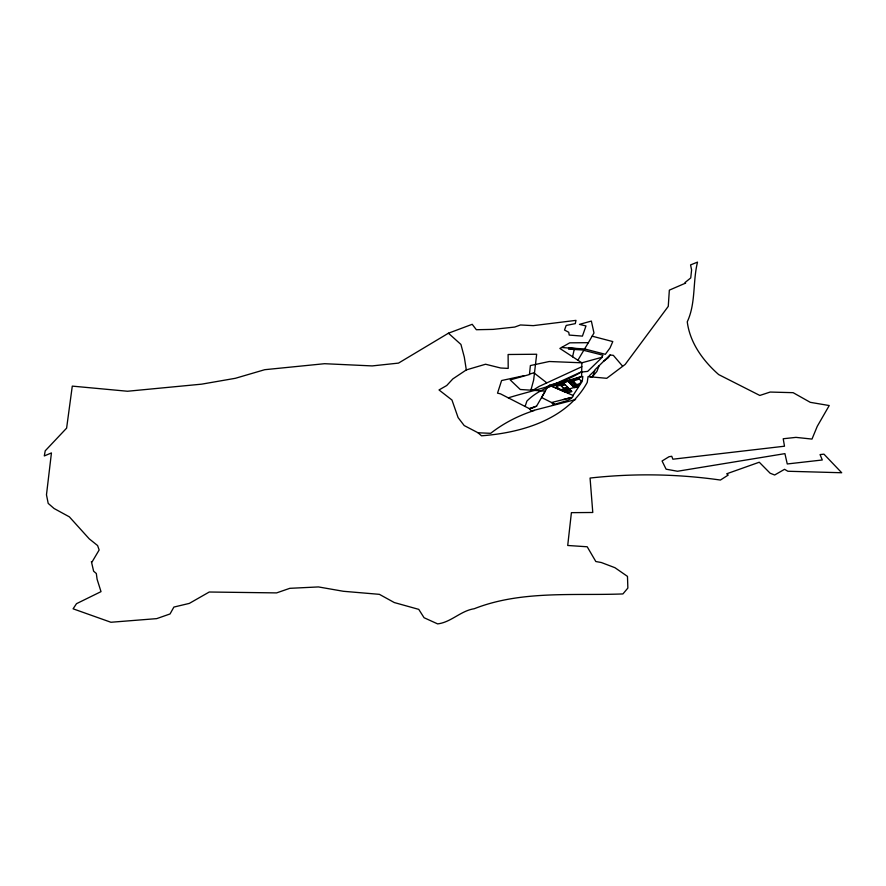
<?xml version="1.0" encoding="UTF-8"?>
<svg xmlns="http://www.w3.org/2000/svg" width="886" height="886" viewBox="0 0 886 886"><rect width="100%" height="100%" fill="white"/><g stroke="black" fill="none" stroke-linecap="round" stroke-linejoin="round"><path stroke-width="1.33" d="M581.781 372.042L587.662 371.389L602.258 357.213L581.836 362.806L549.242 361.499L530.371 365.564L529.451 374.534L510.192 379.895L520.259 389.497L530.913 390.172L533.66 379.983L536.672 354.245L508.11 354.5L508.199 368.399L500.712 368.011L485.561 364.235L466.313 369.916L452.868 378.887L446.732 385.51L439.013 389.951L451.96 400.018L458.106 417.616L464.198 425.557L478.041 432.778L481.486 435.801C521.389 432.844 566.741 419.776 587.241 382.409L588.049 376.605L606.722 378.311L625.195 364.412L668.265 306.368L669.34 290.143L685.642 283.088L685 282.568L690.737 277.927L691.601 269.953L690.571 264.914L697.515 262.112C692.619 281.881 695.964 303.189 687.259 321.817C689.928 342.926 703.119 360.868 718.69 374.59L759.823 395.455L770.155 392.055L793.125 392.675L810.28 402.333L829.23 405.544L817.269 426.31L811.986 439.079L795.96 437.374L783.213 438.758L784.498 446.212L672.873 459.203L671.743 456.279L668.996 456.733L662.075 460.997L666.106 469.192L677.513 471.252L784.918 453.632L787.255 463.965L822.286 459.989L820.059 454.584L823.958 454.153L841.7 472.747L787.853 471.252L784.564 469.303L774.674 474.996L770.155 473.235L759.269 462.226L726.697 473.788L728.214 475.062L720.429 480.046C677.148 473.899 633.501 473.202 590.065 478.052L592.778 512.485L571.404 512.662L567.716 545.477L587.208 546.773L595.824 561.525L601.328 562.521L614.928 567.693L627.476 576.387L627.864 588.06L622.924 593.93C573.463 595.835 521.3 590.198 474.22 608.737C460.753 610.753 451.007 622.36 437.618 623.888L424.073 617.73L418.757 609.369L394.281 602.546L379.396 594.34L343.369 591.283L318.462 586.931L289.811 588.326L276.587 592.9L209.251 592.014L189.327 603.399L173.889 607.065L170.046 613.954L156.7 618.627L110.927 622.26L73.095 608.815L76.506 603.676L101.015 591.638L97.095 579.256L96.319 573.497L93.617 571.193L91.391 561.58L92.1 561.868L99.143 549.996L97.604 545.554L89.242 538.854L69.363 516.848L54.09 508.509L48.198 503.392L46.471 494.82L51.443 452.923L44.3 455.947L45.219 450.819L66.616 428.137L72.287 386.119L127.518 391.247L201.643 384.159L235.388 378.289L264.737 369.695L324.564 363.703L372.175 365.918L398.512 363.105L448.416 333.214L472.194 324.309L476.358 329.725L493.114 329.382L514.744 327.056L520.459 324.963L533.283 325.638L575.989 320.367L575.291 323.634L566.187 325.45L564.515 330.035L568.746 332.272L569.211 335.074L582.423 336.115L585.989 325.937L579.466 324.376L591.361 321.075L593.974 333.014L588.37 342.683L569.72 342.838L559.874 348.442L581.836 362.806L581.626 376.273C562.732 382.885 541.612 386.218 526.893 401.081L525.11 406.43M588.37 342.683L584.572 348.94L568.657 347.988L568.535 349.128L583.918 350.059L577.838 360.314M572.566 356.848L574.338 348.973M594.705 370.547L589.334 375.786L589.921 376.771L592.092 376.971L592.778 376.273L594.993 369.75L610.055 354.998L613.345 355.352L622.448 366.007M599.157 365.641L596.865 371.478L592.778 376.273M531.323 389.264L530.913 390.172L545.233 391.18L536.539 406.198L529.784 408.867L500.446 393.827L497.522 393.162L501.598 380.537L523.914 375.719M601.793 357.335L602.923 355.197L583.852 350.358M610.055 354.998L608.328 357.678L603.488 361.322M573.043 395.455L582.257 381.334L582.833 376.45L551.469 386.097L573.419 395.621L572.334 397.26L551.601 402.532L541.567 397.515L547.36 387.415L581.781 371.666C559.376 385.587 533.15 390.128 508.331 397.836M584.572 348.94L605.326 354.311L610.044 347.921L612.791 341.575L592.114 336.171M546.64 387.005L549.519 385.244L557.25 382.996M581.836 366.726L538.965 386.506L533.649 389.851L531.279 389.364M533.317 407.482L529.606 408.933L531.301 411.015L575.623 399.564M534.48 410.428C518.675 415.501 503.769 423.054 490.667 433.32L478.041 432.778M529.274 408.601L536.539 406.198M560.251 384.912L564.16 383.638M568.856 382.11L572.777 380.836M556.618 386.429L564.426 383.882M579.256 379.053L570.695 381.844L569.643 380.77M561.347 386.052L565.268 384.768M569.964 383.239L573.884 381.966M571.071 384.369L574.981 383.095M563.562 388.312L567.472 387.027M572.179 385.499L576.088 384.225M561.248 389.685L567.959 387.503M579.787 383.649L574.228 385.465L575.667 386.938M564.659 389.441L568.579 388.168M573.275 386.628L577.196 385.355M565.766 390.571L569.687 389.297M566.874 391.701L570.783 390.427M529.496 374.113L533.893 372.818L546.717 382.785M563.297 399.597L570.739 397.681L571.703 398.213L566.996 400.682L554.913 404.182L551.601 402.532L554.115 403.794L552.277 405.378M568.602 348.342L580.086 348.94L561.635 347.478M549.519 385.244L550.627 385.72M551.469 386.097L565.434 392.155M448.416 333.214L460.941 344.455L464.308 357.124L466.313 369.916M581.371 381.224L578.17 386.13L563.817 390.804L558.734 388.6L555.566 385.355L578.204 377.979L581.371 381.224M563.053 382.508L559.144 383.782L567.981 392.83L571.891 391.557L563.053 382.508M571.669 379.706L567.76 380.98L574.383 387.758L578.303 386.484L571.669 379.706"/></g></svg>
